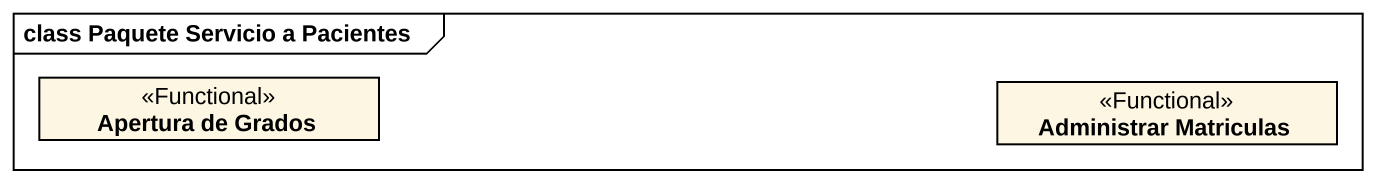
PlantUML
@startuml
mainframe class Paquete Servicio a Pacientes
hide circle
hide empty members
class "Apertura de Grados" as Apertura_de_Grados <<Functional>>
class "Administrar Matriculas" as Administrar_Matriculas <<Functional>>
@enduml
